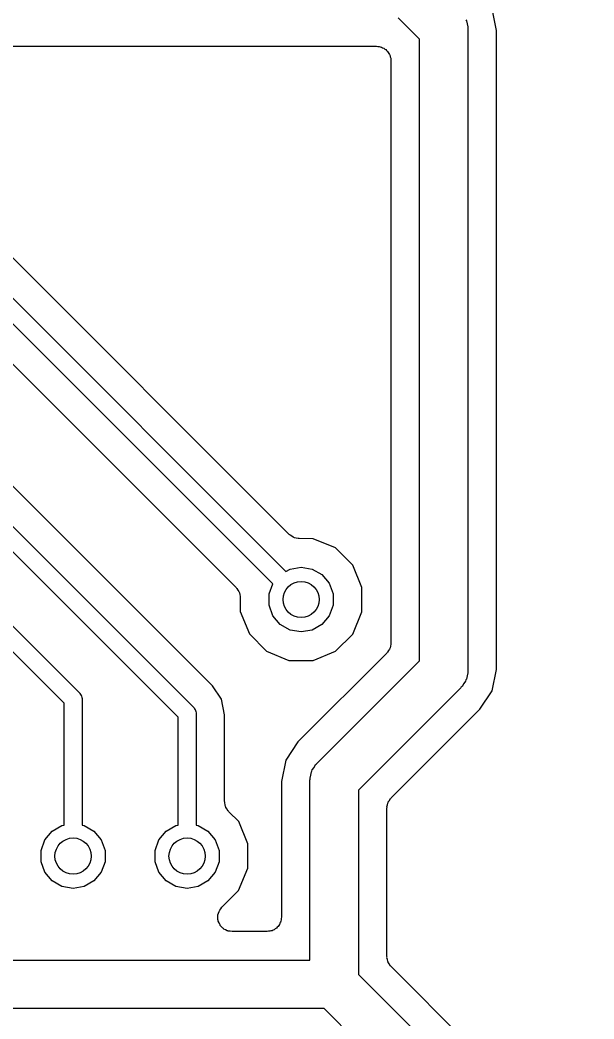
# Model space of a CAD drawing. Extents: x 85 to 210, y -138 to -65.
# Drawn here: x 97.23 to 101.25, y -101.44 to -94.43 of the extents above; entities that cross this region are included whole.
import ezdxf

# ---------------------------------------------------------------- set-up
doc = ezdxf.new("R2010")
doc.units = 0
doc.header["$MEASUREMENT"] = 0
doc.layers.add('BLACK', color=7, linetype='CONTINUOUS')

msp = doc.modelspace()

# ---------------------------------------------------------------- linework, layer by layer
at = {"layer": 'Black'}
for p, q in [((100.03, -94.5673), (99.8812, -94.4184)), ((100.57, -94.5067), (100.54, -94.356)), ((100.356, -94.4322), (100.36, -94.4387)), ((100.36, -94.4387), (100.364, -94.4606)), ((100.364, -94.4606), (100.369, -94.482)), ((100.369, -94.482), (100.369, -94.4895)), ((100.369, -94.4895), (100.37, -94.4968)), ((100.37, -94.4968), (100.37, -99)), ((100.57, -94.8532), (100.57, -94.5067)), ((94.4568, -94.6184), (99.73, -94.6184)), ((99.73, -94.6184), (99.7386, -94.6199)), ((99.7386, -94.6199), (99.7474, -94.6199)), ((99.7474, -94.6199), (99.7556, -94.6229)), ((99.7556, -94.6229), (99.7642, -94.6245)), ((99.7642, -94.6245), (99.7718, -94.6288)), ((99.7718, -94.6288), (99.78, -94.6318)), ((99.78, -94.6318), (99.7867, -94.6374)), ((100.03, -98.9296), (100.03, -94.5673)), ((99.7867, -94.6374), (99.7943, -94.6418)), ((99.7943, -94.6418), (99.7999, -94.6485)), ((99.7999, -94.6485), (99.8066, -94.6541)), ((99.8066, -94.6541), (99.811, -94.6617)), ((99.811, -94.6617), (99.8166, -94.6684)), ((99.8166, -94.6684), (99.8196, -94.6766)), ((99.8196, -94.6766), (99.824, -94.6842)), ((99.824, -94.6842), (99.8255, -94.6928)), ((99.8255, -94.6928), (99.8285, -94.7011)), ((99.8285, -94.7011), (99.8285, -94.7098)), ((99.8285, -94.7098), (99.83, -94.7184)), ((99.83, -94.7184), (99.83, -98.8053)), ((100.57, -98.9902), (100.57, -94.8532)), ((99.1163, -98.0437), (96.6933, -95.6206)), ((96.5449, -95.7551), (99.0927, -98.3029)), ((99.001, -98.3908), (96.4737, -95.8635)), ((96.4201, -96.0928), (98.7437, -98.4164)), ((95.3948, -96.205), (98.4449, -99.2551)), ((98.5794, -99.1067), (95.7069, -96.2342)), ((98.3365, -99.3263), (95.3236, -96.3134)), ((95.1927, -96.7029), (97.6449, -99.1551)), ((97.5365, -99.2263), (95.1215, -96.8113)), ((99.1199, -98.0462), (99.1163, -98.0437)), ((99.1227, -98.0495), (99.1199, -98.0462)), ((99.1341, -98.0561), (99.1227, -98.0495)), ((99.1448, -98.0636), (99.1341, -98.0561)), ((99.149, -98.0647), (99.1448, -98.0636)), ((99.1528, -98.0669), (99.149, -98.0647)), ((99.1657, -98.0692), (99.1528, -98.0669)), ((99.1783, -98.0726), (99.1657, -98.0692)), ((99.1827, -98.0722), (99.1783, -98.0726)), ((99.187, -98.073), (99.1827, -98.0722)), ((99.2853, -98.0731), (99.187, -98.073)), ((99.4422, -98.1382), (99.2853, -98.0731)), ((99.5622, -98.2584), (99.4422, -98.1382)), ((99.1221, -98.2859), (99.2, -98.2721)), ((99.2, -98.2721), (99.2779, -98.2859)), ((99.6271, -98.4154), (99.5622, -98.2584)), ((99.0927, -98.3029), (99.1221, -98.2859)), ((99.2779, -98.2859), (99.3465, -98.3254)), ((99.3465, -98.3254), (99.3973, -98.3861)), ((98.7437, -98.4164), (98.7463, -98.42)), ((98.9756, -98.4604), (99.001, -98.3908)), ((99.3973, -98.3861), (99.4244, -98.4604)), ((99.6269, -98.5853), (99.6271, -98.4154)), ((98.7463, -98.42), (98.7497, -98.4229)), ((98.7497, -98.4229), (98.7562, -98.4342)), ((98.7562, -98.4342), (98.7636, -98.4448)), ((98.7636, -98.4448), (98.7648, -98.4491)), ((98.7648, -98.4491), (98.767, -98.453)), ((98.767, -98.453), (98.7693, -98.4658)), ((98.7693, -98.4658), (98.7726, -98.4784)), ((98.7726, -98.4784), (98.7722, -98.4828)), ((98.7722, -98.4828), (98.773, -98.4872)), ((98.773, -98.4872), (98.7729, -98.5846)), ((98.9756, -98.5396), (98.9756, -98.4604)), ((99.4244, -98.4604), (99.4244, -98.5396)), ((99.0027, -98.6139), (98.9756, -98.5396)), ((99.4244, -98.5396), (99.3973, -98.6139)), ((98.7729, -98.5846), (98.8378, -98.7416)), ((99.0535, -98.6746), (99.0027, -98.6139)), ((99.3973, -98.6139), (99.3465, -98.6746)), ((99.5618, -98.7422), (99.6269, -98.5853)), ((99.1221, -98.7141), (99.0535, -98.6746)), ((99.3465, -98.6746), (99.2779, -98.7141)), ((98.8378, -98.7416), (98.9578, -98.8618)), ((99.2, -98.7279), (99.1221, -98.7141)), ((99.2779, -98.7141), (99.2, -98.7279)), ((99.4416, -98.8622), (99.5618, -98.7422)), ((99.824, -98.8395), (99.8218, -98.8433)), ((99.8262, -98.8267), (99.824, -98.8395)), ((99.8296, -98.814), (99.8262, -98.8267)), ((99.83, -98.8053), (99.8292, -98.8096)), ((99.8292, -98.8096), (99.8296, -98.814)), ((98.9578, -98.8618), (99.1147, -98.9269)), ((99.8007, -98.876), (99.1775, -99.4993)), ((99.2846, -98.9271), (99.4416, -98.8622)), ((99.8032, -98.8724), (99.8007, -98.876)), ((99.8066, -98.8696), (99.8032, -98.8724)), ((99.8131, -98.8583), (99.8066, -98.8696)), ((99.8206, -98.8476), (99.8131, -98.8583)), ((99.8218, -98.8433), (99.8206, -98.8476)), ((99.1147, -98.9269), (99.2846, -98.9271)), ((99.3119, -99.6477), (100.03, -98.9296)), ((100.364, -99.0363), (100.36, -99.0581)), ((100.369, -99.0148), (100.364, -99.0363)), ((100.37, -99), (100.369, -99.0074)), ((100.369, -99.0074), (100.369, -99.0148)), ((100.54, -99.1408), (100.57, -98.9902)), ((98.6416, -99.1999), (98.5794, -99.1067)), ((100.32, -99.1202), (99.6021, -99.8383)), ((100.324, -99.1141), (100.32, -99.1202)), ((100.33, -99.1093), (100.324, -99.1141)), ((100.341, -99.09), (100.33, -99.1093)), ((100.354, -99.0718), (100.341, -99.09)), ((100.356, -99.0646), (100.354, -99.0718)), ((100.36, -99.0581), (100.356, -99.0646)), ((97.6449, -99.1551), (97.6465, -99.1574)), ((97.6465, -99.1574), (97.6486, -99.1592)), ((97.6486, -99.1592), (97.6528, -99.1664)), ((97.6528, -99.1664), (97.6576, -99.1732)), ((97.6576, -99.1732), (97.6583, -99.1759)), ((97.6583, -99.1759), (97.6597, -99.1783)), ((97.6597, -99.1783), (97.6611, -99.1864)), ((97.6611, -99.1864), (97.6633, -99.1945)), ((100.455, -99.2686), (100.54, -99.1408)), ((97.5365, -100.083), (97.5365, -99.2263)), ((97.6633, -99.1945), (97.663, -99.1973)), ((97.663, -99.1973), (97.6635, -99.2)), ((97.6635, -99.2), (97.6635, -100.083)), ((98.4449, -99.2551), (98.4465, -99.2574)), ((98.4465, -99.2574), (98.4486, -99.2592)), ((98.4486, -99.2592), (98.4528, -99.2664)), ((98.6635, -99.3099), (98.6416, -99.1999)), ((98.3365, -100.083), (98.3365, -99.3263)), ((98.4528, -99.2664), (98.4575, -99.2732)), ((98.4575, -99.2732), (98.4583, -99.2759)), ((98.4583, -99.2759), (98.4597, -99.2783)), ((98.4597, -99.2783), (98.4611, -99.2865)), ((98.4611, -99.2865), (98.4633, -99.2945)), ((98.4633, -99.2945), (98.463, -99.2972)), ((98.463, -99.2972), (98.4635, -99.3)), ((98.4635, -99.3), (98.4635, -100.083)), ((98.6635, -99.9182), (98.6635, -99.3099)), ((99.8314, -99.8918), (100.455, -99.2686)), ((99.1775, -99.4993), (99.0921, -99.627)), ((99.0921, -99.627), (99.0621, -99.7777)), ((99.278, -99.696), (99.2908, -99.6778)), ((99.2908, -99.6778), (99.3019, -99.6586)), ((99.3019, -99.6586), (99.3076, -99.6538)), ((99.3076, -99.6538), (99.3119, -99.6477)), ((99.2628, -99.7531), (99.2685, -99.7316)), ((99.2685, -99.7316), (99.2724, -99.7097)), ((99.2724, -99.7097), (99.2761, -99.7033)), ((99.2761, -99.7033), (99.278, -99.696)), ((99.0621, -99.7777), (99.0621, -100.73)), ((99.2621, -99.7679), (99.2634, -99.7605)), ((99.2621, -101.03), (99.2621, -99.7679)), ((99.2634, -99.7605), (99.2628, -99.7531)), ((99.6021, -99.8383), (99.6021, -101.13)), ((98.6643, -99.9225), (98.6635, -99.9182)), ((98.6639, -99.9268), (98.6643, -99.9225)), ((98.6673, -99.9395), (98.6639, -99.9268)), ((98.6695, -99.9524), (98.6673, -99.9395)), ((98.6717, -99.9562), (98.6695, -99.9524)), ((98.6728, -99.9604), (98.6717, -99.9562)), ((98.6803, -99.9711), (98.6728, -99.9604)), ((99.8021, -99.9626), (99.8029, -99.9582)), ((99.8025, -99.9538), (99.8059, -99.9412)), ((99.8029, -99.9582), (99.8025, -99.9538)), ((99.8059, -99.9412), (99.8082, -99.9284)), ((99.8082, -99.9284), (99.8103, -99.9245)), ((99.8103, -99.9245), (99.8115, -99.9203)), ((99.8115, -99.9203), (99.819, -99.9096)), ((99.819, -99.9096), (99.8255, -99.8983)), ((99.8255, -99.8983), (99.8289, -99.8955)), ((99.8289, -99.8955), (99.8314, -99.8918)), ((98.6869, -99.9825), (98.6803, -99.9711)), ((98.6902, -99.9853), (98.6869, -99.9825)), ((98.6927, -99.9888), (98.6902, -99.9853)), ((98.7622, -100.058), (98.6927, -99.9888)), ((99.8021, -101.005), (99.8021, -99.9626)), ((97.4535, -100.125), (97.5221, -100.086)), ((97.5221, -100.086), (97.5365, -100.083)), ((97.6635, -100.083), (97.6779, -100.086)), ((97.6779, -100.086), (97.7465, -100.125)), ((98.2535, -100.125), (98.3221, -100.086)), ((98.3221, -100.086), (98.3365, -100.083)), ((98.4635, -100.083), (98.4779, -100.086)), ((98.4779, -100.086), (98.5465, -100.125)), ((98.8271, -100.215), (98.7622, -100.058)), ((97.4027, -100.186), (97.4535, -100.125)), ((97.7465, -100.125), (97.7973, -100.186)), ((98.2027, -100.186), (98.2535, -100.125)), ((98.5465, -100.125), (98.5973, -100.186)), ((97.3756, -100.26), (97.4027, -100.186)), ((97.7973, -100.186), (97.8244, -100.26)), ((98.1756, -100.26), (98.2027, -100.186)), ((98.5973, -100.186), (98.6244, -100.26)), ((98.8269, -100.385), (98.8271, -100.215)), ((97.3756, -100.34), (97.3756, -100.26)), ((97.8244, -100.26), (97.8244, -100.34)), ((98.1756, -100.34), (98.1756, -100.26)), ((98.6244, -100.26), (98.6244, -100.34)), ((97.4027, -100.414), (97.3756, -100.34)), ((97.8244, -100.34), (97.7973, -100.414)), ((98.2027, -100.414), (98.1756, -100.34)), ((98.6244, -100.34), (98.5973, -100.414)), ((97.4535, -100.475), (97.4027, -100.414)), ((97.7973, -100.414), (97.7465, -100.475)), ((98.2535, -100.475), (98.2027, -100.414)), ((98.5973, -100.414), (98.5465, -100.475)), ((98.7618, -100.542), (98.8269, -100.385)), ((97.5221, -100.514), (97.4535, -100.475)), ((97.6, -100.528), (97.5221, -100.514)), ((97.6779, -100.514), (97.6, -100.528)), ((97.7465, -100.475), (97.6779, -100.514)), ((98.3221, -100.514), (98.2535, -100.475)), ((98.4, -100.528), (98.3221, -100.514)), ((98.4779, -100.514), (98.4, -100.528)), ((98.5465, -100.475), (98.4779, -100.514)), ((98.6445, -100.659), (98.7618, -100.542)), ((98.637, -100.67), (98.6445, -100.659)), ((98.6156, -100.721), (98.6167, -100.717)), ((98.6167, -100.734), (98.6156, -100.721)), ((98.6167, -100.713), (98.6212, -100.7)), ((98.6167, -100.717), (98.6167, -100.713)), ((98.6212, -100.7), (98.6246, -100.688)), ((98.6246, -100.688), (98.6271, -100.684)), ((98.6271, -100.684), (98.6286, -100.68)), ((98.6286, -100.68), (98.637, -100.67)), ((99.0621, -100.73), (99.0606, -100.739)), ((98.6167, -100.747), (98.6167, -100.734)), ((98.6182, -100.751), (98.6167, -100.747)), ((98.6186, -100.756), (98.6182, -100.751)), ((98.6241, -100.768), (98.6186, -100.756)), ((98.6286, -100.78), (98.6241, -100.768)), ((98.6314, -100.783), (98.6286, -100.78)), ((98.6332, -100.787), (98.6314, -100.783)), ((98.6425, -100.797), (98.6332, -100.787)), ((98.6509, -100.807), (98.6425, -100.797)), ((99.032, -100.8), (99.0264, -100.807)), ((99.0387, -100.794), (99.032, -100.8)), ((99.0431, -100.787), (99.0387, -100.794)), ((99.0487, -100.78), (99.0431, -100.787)), ((99.0517, -100.772), (99.0487, -100.78)), ((99.0561, -100.764), (99.0517, -100.772)), ((99.0576, -100.756), (99.0561, -100.764)), ((99.0606, -100.747), (99.0576, -100.756)), ((99.0606, -100.739), (99.0606, -100.747)), ((98.6547, -100.809), (98.6509, -100.807)), ((98.6578, -100.812), (98.6547, -100.809)), ((98.6696, -100.817), (98.6578, -100.812)), ((98.681, -100.824), (98.6696, -100.817)), ((98.6853, -100.825), (98.681, -100.824)), ((98.6892, -100.827), (98.6853, -100.825)), ((98.7023, -100.828), (98.6892, -100.827)), ((98.7152, -100.83), (98.7023, -100.828)), ((98.9621, -100.83), (98.7152, -100.83)), ((98.9707, -100.828), (98.9621, -100.83)), ((98.9795, -100.828), (98.9707, -100.828)), ((98.9877, -100.825), (98.9795, -100.828)), ((98.9963, -100.824), (98.9877, -100.825)), ((99.0039, -100.82), (98.9963, -100.824)), ((99.0121, -100.817), (99.0039, -100.82)), ((99.0188, -100.811), (99.0121, -100.817)), ((99.0264, -100.807), (99.0188, -100.811)), ((99.8029, -101.01), (99.8021, -101.005)), ((99.8025, -101.014), (99.8029, -101.01)), ((95.0235, -101.03), (99.2621, -101.03)), ((99.8059, -101.027), (99.8025, -101.014)), ((99.8082, -101.04), (99.8059, -101.027)), ((99.8103, -101.043), (99.8082, -101.04)), ((99.8115, -101.048), (99.8103, -101.043)), ((99.819, -101.058), (99.8115, -101.048)), ((99.8255, -101.07), (99.819, -101.058)), ((99.8289, -101.072), (99.8255, -101.07)), ((99.8314, -101.076), (99.8289, -101.072)), ((101.255, -102.499), (99.8314, -101.076)), ((99.6021, -101.13), (101.12, -102.648)), ((99.3617, -101.37), (95.0939, -101.37)), ((100.83, -102.838), (99.3617, -101.37))]:
    msp.add_line(p, q, dxfattribs=at)
for centre in [(99.2, -98.5), (97.6, -100.3), (98.4, -100.3)]:
    msp.add_circle(centre, 0.127, dxfattribs=at)

doc.saveas('drawing.dxf')
